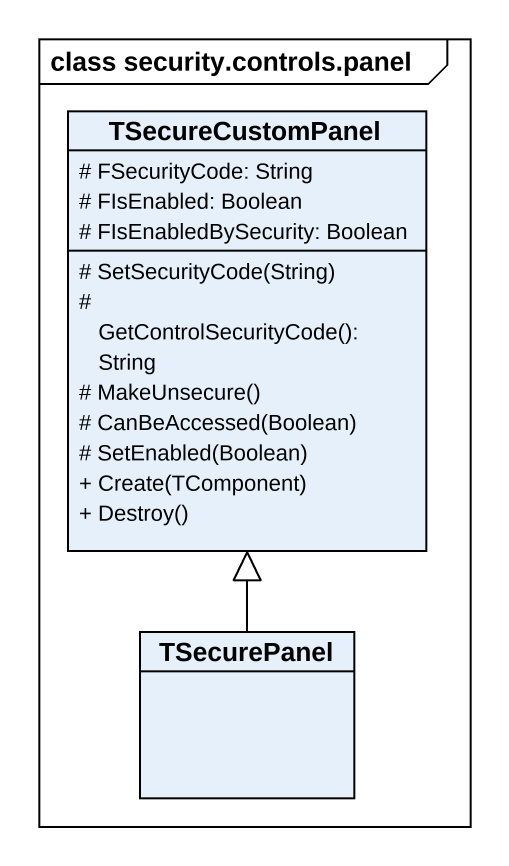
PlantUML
@startuml
mainframe class security.controls.panel
hide circle
hide empty members
skinparam classAttributeIconSize 0
class TSecureCustomPanel {
  # FSecurityCode: String
  # FIsEnabled: Boolean
  # FIsEnabledBySecurity: Boolean
  # SetSecurityCode(String)
  # GetControlSecurityCode(): String
  # MakeUnsecure()
  # CanBeAccessed(Boolean)
  # SetEnabled(Boolean)
  + Create(TComponent)
  + Destroy()
}
class TSecurePanel
TSecurePanel -up-|> TSecureCustomPanel
@enduml
